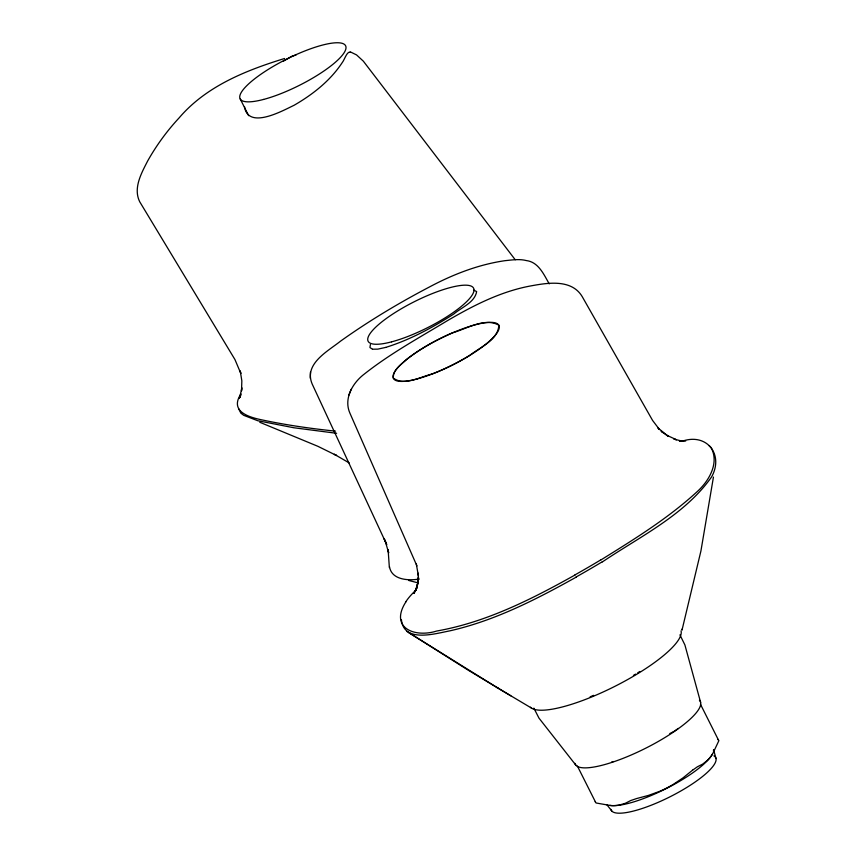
<?xml version="1.0" encoding="UTF-8"?>
<svg xmlns="http://www.w3.org/2000/svg" width="856" height="856" viewBox="0 0 856 856"><rect width="100%" height="100%" fill="white"/><g stroke="black" fill="none" stroke-linecap="round" stroke-linejoin="round"><path stroke-width="1.28" d="M244.474 106.604C248.154 130.112 282.748 110.649 294.164 105.234C312.718 94.513 330.202 80.806 342.111 62.777C344.508 59.952 346.851 51.274 350.072 52.237M418.167 579.79L418.242 574.462M385.542 541.891L384.162 538.713L386.719 544.577L312.14 383.927C303.698 363.875 327.688 351.377 340.517 341.17C368.915 320.925 398.907 302.96 429.798 286.792C453.273 274.316 478.461 264.547 504.869 260.695C511.974 259.989 519.346 258.747 526.376 260.577C538.552 262.064 543.881 274.637 549.242 283.871M310.289 378.192L310.439 372.135M241.777 388.827L241.52 390.957L241.841 380.867L240.247 370.937L240.836 373.494L234.951 359.563L139.699 201.738C133.001 188.042 141.454 173.137 147.671 160.96C156.402 145.434 166.974 130.936 179.118 117.893C206.136 86.199 245.79 70.427 284.567 58.497M713.444 477.092L700.925 550.975L682.018 630.091L682.339 628.743M241.906 387.768L239.669 397.569L240.975 393.846C229.119 411.736 249.278 417.375 263.027 420.114C286.953 425.175 311.21 428.631 335.531 431.146M662.94 432.548L661.142 431.274L668.44 436.464L657.975 427.968L659.495 429.541L652.614 420.478L582.219 296.625C571.829 279.227 548.835 282.63 532.025 285.69C501.359 291.083 473.368 305.474 446.757 321.054C418.809 337.949 389.951 353.763 364.281 374.083C352.64 382.9 343.427 398.661 349.954 413.245L416.936 565.923M415.866 590.201L418.274 581.385L415.866 590.201L416.605 587.569M370.413 344.551L369.931 347.525L372.403 349.173M348.874 395.119L351.185 389.266M414.165 593.454L417.354 585.772M239.156 398.5L240.771 395.386M415.353 590.64L416.947 587.772L413.919 593.015M405.84 601.971C389.373 627.651 414.24 638.062 436.71 631.033C486.187 622.291 531.555 599.296 575.007 575.007M692.6 770.133L683.035 777.858L673.244 784.406A106.765 103.469 -29.5 0 1 659.366 791.458L648.292 795.459L636.425 798.595A68.876 17.013 -26.7 0 1 630.851 800.478L625.372 803.27L619.562 804.993A106.797 52.826 54.9 0 1 610.97 805.592L596.108 802.992A68.876 17.013 -26.7 0 1 595.252 801.558M283.165 61.311L291.95 56.218L296.026 54.998M601.105 559.824C634.446 539.13 668.162 518.308 697.148 491.665C708.757 481.222 719.415 463.417 711.272 447.913M602.303 561.964C640.149 536.434 684.896 514.938 711.657 476.824C724.005 454.44 706.671 432.462 681.868 441.332M576.131 577.179C536.113 599.5 494.704 620.75 449.689 630.883C434.752 633.729 403.957 643.07 401.421 619.84M669.799 733.56L673.308 731.784M432.109 373.997C445.163 368.947 457.767 362.709 469.709 355.411C480.023 347.236 498.245 340.003 498.823 325.162C484.528 317.191 466.456 328.982 452.46 332.834C436.271 339.918 420.585 348.456 406.654 359.402C401.421 364.495 392.594 369.835 393.353 378.127C404.439 386.291 420.371 376.768 432.013 374.029M385.853 347.365C410.024 339.843 432.494 327.613 453.755 314.056C461.384 307.465 474.855 302.457 476.642 291.586L473.828 290.13M385.735 347.397L377.785 349.141L372.735 349.205M419.387 579.009C408.804 580.871 391.599 580.09 389.512 566.747M685.688 441.011L679.418 441.172L683.356 441.075M336.611 433.297L293.843 427.754L257.774 420.735L243.725 415.342L240.868 413.148L238.631 408.772M682.874 441.3L673.929 439.117L676.465 439.738L666.589 435.169M408.729 580.464L418.338 582.947M259.796 422.276L317.865 446.308L336.579 455.51L334.289 454.258L349.162 462.903M350.168 51.809L356.556 54.912L363.34 61.172L515.226 259.753M406.686 631.3L468.553 670.387L510.839 695.81M496.705 687.389L531.565 708.126M498.203 688.278L408.922 632.745M709.046 445.591L711.047 447.528M576.088 765.435L538.98 718.13L533.866 708.137M606.797 804.629L611.997 811.242M679.932 634.852L684.896 644.932L700.615 702.337M700.476 704.285L718.591 740.312M577.383 766.034L595.498 802.061M240.236 98.975L248.625 115.678M385.361 541.474L388.667 552.912L388.11 549.659L389.362 567.549M713.626 749.867L716.012 758.544M416.326 564.04L418.295 575.328L418.263 573.135M713.915 755.891A58.476 14.434 -26.7 0 1 672.602 795.47A58.476 14.434 -26.7 0 1 610.906 809.327M713.53 749.77A60.402 14.927 -26.7 0 1 713.465 751.054M712.406 754.029A60.402 14.927 -26.7 0 1 665.508 788.932A60.402 14.927 -26.7 0 1 609.943 805.346M717.981 739.381A68.876 17.013 -26.7 0 1 718.805 740.825L712.513 754.157A106.797 50.643 71.2 0 1 707.217 760.577L702.605 764.14L697.362 766.794A68.855 17.056 -26.7 0 1 692.643 770.122M613.42 761.508A68.833 16.97 -26.7 0 1 611.591 762.108M699.427 700.24A69.978 17.291 -26.7 0 1 646.269 747.919A69.978 17.291 -26.7 0 1 574.9 763.338M681.044 630.883A84.594 20.897 -26.7 0 1 615.389 686.084A84.594 20.897 -26.7 0 1 530.442 707.195M639.86 671.478A81.716 20.202 -26.7 0 1 637.741 672.795M635.591 674.111A81.716 20.202 -26.7 0 1 633.408 675.416M593.668 695.35A81.716 20.202 -26.7 0 1 590.148 696.795M678.241 728.424A68.887 17.109 -26.7 0 1 673.469 731.773M600.944 559.781A212.898 42.565 -28.5 0 1 574.911 574.922M405.669 602.025A98.322 24.664 -25.9 0 1 415.395 590.64M602.068 561.9A213.337 42.607 -28.4 0 1 575.992 577.062M418.477 577.426L417.236 586.371L418.477 577.426M416.851 379.015A59.021 14.573 -26.7 0 0 499.187 328.19A59.021 14.573 -26.7 0 0 422.425 348.435A59.021 14.573 -26.7 0 0 416.851 379.015M263.573 99.435A59.021 14.573 -26.7 0 0 345.91 48.621A59.021 14.573 -26.7 0 0 269.137 68.855A59.021 14.573 -26.7 0 0 263.573 99.435M391.567 341.854A59.021 14.573 -26.7 0 0 473.903 291.029A59.021 14.573 -26.7 0 0 397.13 311.274A59.021 14.573 -26.7 0 0 391.567 341.854"/></g></svg>
